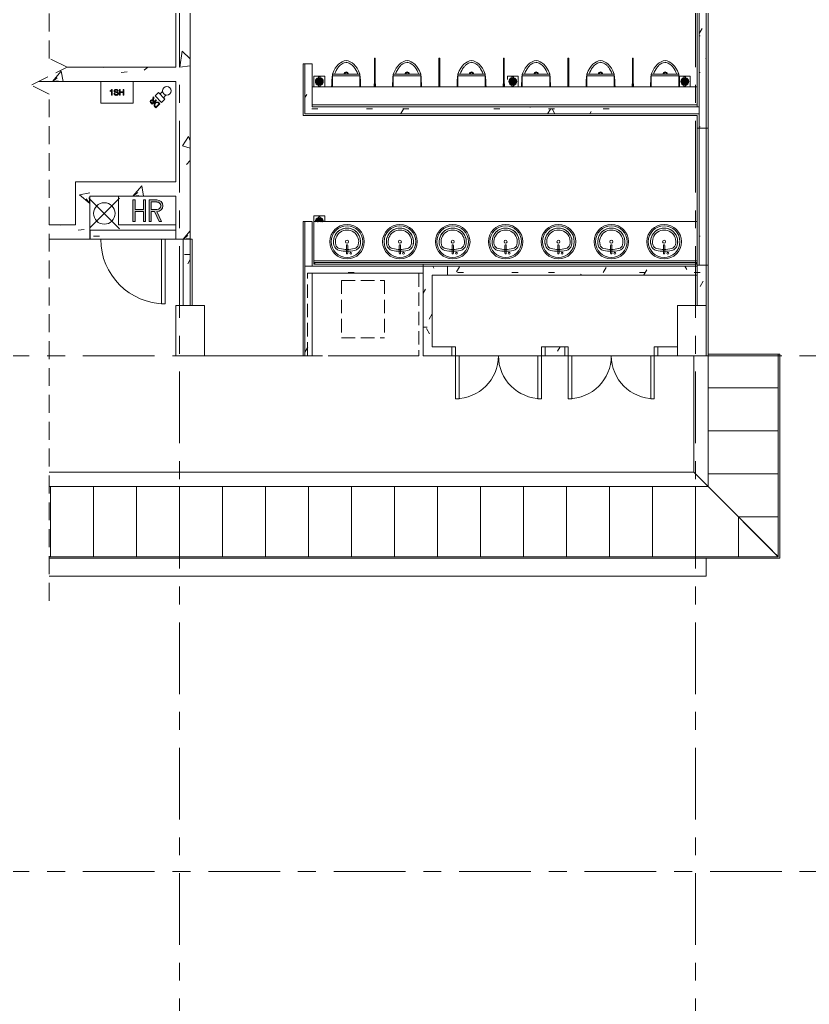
# Model space of a CAD drawing. Header units: millimetres. Extents: x -1834842 to 700335, y -490313101 to 518363.
# Drawn here: x -1243952 to -1232934, y 303318 to 317059 of the extents above; entities that cross this region are included whole.
import ezdxf

# ---------------------------------------------------------------- set-up
doc = ezdxf.new("R2010")
doc.units = ezdxf.units.MM
doc.header["$LTSCALE"] = 0.5
for name, pattern in [('IDA - Grid Line', [3500, 2000, -500, 500, -500]), ('IDA - Hidden 065', [537.5, 375, -162.5]), ('IDA - Hidden 2-1', [750, 500, -250])]:
    doc.linetypes.add(name, pattern=pattern)
doc.layers.get('0').update_dxf_attribs({"color": 8})
for name, color, linetype, lineweight in [('0-1', 8, 'Continuous', 5), ('A-_DETA----_ED-1', 7, 'Continuous', 9), ('A-_FURT----_E', 6, 'Continuous', 9), ('A-_WALL----_H-1', 7, 'Continuous', 9), ('A-_WALLPRTN_E', 8, 'Continuous', 9), ('S-_COLN----_E-2', 7, 'Continuous', 9)]:
    doc.layers.add(name, color=color, linetype=linetype, lineweight=lineweight)
doc.layers.add('0-LOWER ROOF', color=7, linetype='Continuous')
for name, color, linetype, lineweight, true_color in [('A-_DETA----_E-2', 6, 'IDA - Hidden 065', 9, 0xff00ff), ('A-_DETA----_ED-5', 6, 'IDA - Hidden 2-1', 9, 0xff00ff), ('A-_DOOR----_E', 6, 'Continuous', 9, 0xff00ff), ('A-_FLOR----_E', 6, 'Continuous', 9, 0xff00ff), ('A-_GENM----_M', 6, 'Continuous', 9, 0xff00ff), ('A-_HANR----_E3', 6, 'Continuous', 9, 0xff00ff), ('A-_ROOF----_E', 6, 'Continuous', 9, 0xff00ff), ('A-_ROOFPATT_H-1', 9, 'Continuous', 9, 0x808080), ('A-_WALL----_E', 6, 'Continuous', 9, 0xff00ff), ('A-_WALL----_E-1', 6, 'Continuous', 18, 0xff00ff), ('A-_WALL----_H-2', 9, 'Continuous', 9, 0x808080), ('A-_WALLPRTN_E-1', 6, 'Continuous', 18, 0xff00ff), ('A-_WIND----_E', 6, 'Continuous', 9, 0xff00ff), ('M-_SANIFIXR_E', 6, 'Continuous', 9, 0xff00ff), ('S-_ANOTGRID_E-1', 9, 'IDA - Grid Line', 9, 0x808080), ('S-_STRC----_E', 6, 'Continuous', 9, 0xff00ff)]:
    doc.layers.add(name, color=color, linetype=linetype, lineweight=lineweight, true_color=true_color)

# ---------------------------------------------------------------- blocks, each defined once
blk = doc.blocks.new('1599_DB_A_BLK3_1STGD_R21_rvt-2-BLK 2 LOWER ROOF PLAN')
at = {"layer": 'A-_DETA----_ED-1'}
h = blk.add_hatch(color=8, dxfattribs=at)
h.paths.add_polyline_path([(-168291, -35293), (-168234, -35237), (-168256, -35217), (-168276, -35212), (-168296, -35217), (-168311, -35232), (-168316, -35252), (-168311, -35272), (-168304, -35280)])
h.paths.add_polyline_path([(-168291, -35282), (-168304, -35268), (-168308, -35252), (-168304, -35236), (-168292, -35224), (-168275, -35220), (-168260, -35224), (-168246, -35237)])
h.paths.add_polyline_path([(-168341, -35243), (-168284, -35187), (-168292, -35179), (-168316, -35204), (-168326, -35194), (-168321, -35150), (-168331, -35140), (-168337, -35184), (-168347, -35180), (-168358, -35182), (-168367, -35188), (-168372, -35198), (-168371, -35209), (-168364, -35220)])
h.paths.add_polyline_path([(-168341, -35229), (-168361, -35209), (-168371, -35209), (-168362, -35206), (-168372, -35204), (-168362, -35203), (-168357, -35194), (-168348, -35191), (-168340, -35195), (-168323, -35211), (-168332, -35220)])
blk.add_hatch(color=8, dxfattribs=at).paths.add_polyline_path([(-168436, -36577), (-168466, -36577), (-168466, -36712), (-168581, -36712), (-168581, -36577), (-168611, -36577), (-168611, -36877), (-168581, -36877), (-168581, -36742), (-168466, -36742), (-168466, -36877), (-168436, -36877)])
h = blk.add_hatch(color=8, dxfattribs=at)
h.paths.add_polyline_path([(-168386, -36577), (-168386, -36877), (-168356, -36877), (-168356, -36742), (-168310, -36742), (-168245, -36877), (-168211, -36877), (-168276, -36742), (-168255, -36740), (-168235, -36731), (-168218, -36718), (-168205, -36701), (-168197, -36681), (-168194, -36660), (-168197, -36639), (-168205, -36619), (-168218, -36602), (-168235, -36588), (-168255, -36580), (-168276, -36577)])
h.paths.add_polyline_path([(-168276, -36607), (-168263, -36609), (-168250, -36614), (-168239, -36623), (-168231, -36634), (-168226, -36646), (-168224, -36660), (-168226, -36673), (-168231, -36686), (-168239, -36697), (-168250, -36705), (-168263, -36711), (-168276, -36712), (-168356, -36712), (-168356, -36607)])
at = {"color": 8}
for p, q in [((-165242, -35002), (-165242, -34602)), ((-165242, -34602), (-165230, -34602)), ((-165230, -34602), (-165230, -35002)), ((-164342, -35002), (-164342, -34602)), ((-164342, -34602), (-164330, -34602)), ((-164330, -34602), (-164330, -35002)), ((-163442, -35002), (-163442, -34602)), ((-163442, -34602), (-163430, -34602)), ((-163430, -34602), (-163430, -35002)), ((-162542, -35002), (-162542, -34602)), ((-162542, -34602), (-162530, -34602)), ((-162530, -34602), (-162530, -35002)), ((-161642, -35002), (-161642, -34602)), ((-161642, -34602), (-161630, -34602)), ((-161630, -34602), (-161630, -35002)), ((-165244, -35000), (-165287, -35000)), ((-165287, -35000), (-165287, -35002)), ((-165287, -35002), (-165242, -35002)), ((-165242, -34957), (-165244, -34957)), ((-165244, -34957), (-165244, -35000)), ((-165242, -35002), (-165242, -34957)), ((-165230, -35002), (-165242, -35002)), ((-165230, -35002), (-165230, -34957)), ((-165230, -34957), (-165228, -34957)), ((-165185, -35002), (-165230, -35002)), ((-165228, -34957), (-165228, -35000)), ((-165228, -35000), (-165185, -35000)), ((-165185, -35000), (-165185, -35002)), ((-164344, -35000), (-164387, -35000)), ((-164387, -35000), (-164387, -35002)), ((-164387, -35002), (-164342, -35002)), ((-164342, -34957), (-164344, -34957)), ((-164344, -34957), (-164344, -35000)), ((-164342, -35002), (-164342, -34957)), ((-164330, -35002), (-164342, -35002)), ((-164330, -35002), (-164330, -34957)), ((-164330, -34957), (-164328, -34957)), ((-164285, -35002), (-164330, -35002)), ((-164328, -34957), (-164328, -35000)), ((-164328, -35000), (-164285, -35000)), ((-164285, -35000), (-164285, -35002)), ((-163444, -35000), (-163487, -35000)), ((-163487, -35000), (-163487, -35002)), ((-163487, -35002), (-163442, -35002)), ((-163442, -34957), (-163444, -34957)), ((-163444, -34957), (-163444, -35000)), ((-163442, -35002), (-163442, -34957)), ((-163430, -35002), (-163442, -35002)), ((-163430, -35002), (-163430, -34957)), ((-163430, -34957), (-163428, -34957)), ((-163385, -35002), (-163430, -35002)), ((-163428, -34957), (-163428, -35000)), ((-163428, -35000), (-163385, -35000)), ((-163385, -35000), (-163385, -35002)), ((-162544, -35000), (-162587, -35000)), ((-162587, -35000), (-162587, -35002)), ((-162587, -35002), (-162542, -35002)), ((-162542, -34957), (-162544, -34957)), ((-162544, -34957), (-162544, -35000)), ((-162542, -35002), (-162542, -34957)), ((-162530, -35002), (-162542, -35002)), ((-162530, -35002), (-162530, -34957)), ((-162530, -34957), (-162528, -34957)), ((-162485, -35002), (-162530, -35002)), ((-162528, -34957), (-162528, -35000)), ((-162528, -35000), (-162485, -35000)), ((-162485, -35000), (-162485, -35002)), ((-161644, -35000), (-161687, -35000)), ((-161687, -35000), (-161687, -35002)), ((-161687, -35002), (-161642, -35002)), ((-161642, -34957), (-161644, -34957)), ((-161644, -34957), (-161644, -35000)), ((-161642, -35002), (-161642, -34957)), ((-161630, -35002), (-161642, -35002)), ((-161630, -35002), (-161630, -34957)), ((-161630, -34957), (-161628, -34957)), ((-161585, -35002), (-161630, -35002)), ((-161628, -34957), (-161628, -35000)), ((-161628, -35000), (-161585, -35000)), ((-161585, -35000), (-161585, -35002))]:
    blk.add_line(p, q, dxfattribs=at)
at = {"layer": 'A-_DETA----_E-2', "color": 8}
for p, q in [((-166174, -37602), (-164624, -37602)), ((-166174, -38752), (-166174, -37602)), ((-164624, -37602), (-164624, -38752)), ((-165699, -37702), (-165099, -37702)), ((-165699, -37702), (-165699, -38502)), ((-165099, -37702), (-165099, -38502)), ((-165699, -38502), (-165099, -38502)), ((-164624, -38752), (-166174, -38752))]:
    blk.add_line(p, q, dxfattribs=at)
at = {"layer": 'A-_DETA----_ED-1', "color": 8}
for p, q in [((-169059, -35227), (-169059, -34927)), ((-169059, -34927), (-168609, -34927)), ((-168907, -35036), (-168902, -35036)), ((-168902, -35036), (-168902, -35116)), ((-168799, -35116), (-168799, -35036)), ((-168799, -35036), (-168789, -35036)), ((-168789, -35036), (-168789, -35069)), ((-168747, -35069), (-168747, -35036)), ((-168747, -35036), (-168737, -35036)), ((-168737, -35036), (-168737, -35116)), ((-168609, -34927), (-168609, -35227)), ((-168930, -35057), (-168930, -35066)), ((-168911, -35116), (-168911, -35055)), ((-168902, -35116), (-168911, -35116)), ((-168877, -35091), (-168867, -35090)), ((-168826, -35061), (-168816, -35059)), ((-168789, -35116), (-168799, -35116)), ((-168789, -35069), (-168747, -35069)), ((-168789, -35078), (-168789, -35116)), ((-168747, -35078), (-168789, -35078)), ((-168747, -35116), (-168747, -35078)), ((-168737, -35116), (-168747, -35116)), ((-168331, -35140), (-168337, -35184)), ((-168331, -35140), (-168337, -35184)), ((-168321, -35150), (-168331, -35140)), ((-168321, -35150), (-168331, -35140)), ((-168326, -35194), (-168321, -35150)), ((-168321, -35150), (-168326, -35194)), ((-168303, -35127), (-168257, -35081)), ((-168211, -35219), (-168303, -35127)), ((-168257, -35081), (-168165, -35173)), ((-168199, -35067), (-168235, -35103)), ((-168211, -35219), (-168165, -35173)), ((-168151, -35115), (-168187, -35151)), ((-168609, -35227), (-169059, -35227)), ((-168365, -35219), (-168341, -35243)), ((-168341, -35243), (-168365, -35219)), ((-168341, -35229), (-168361, -35209)), ((-168341, -35229), (-168361, -35209)), ((-168341, -35243), (-168284, -35187)), ((-168284, -35187), (-168341, -35243)), ((-168323, -35211), (-168341, -35229)), ((-168341, -35229), (-168323, -35211)), ((-168340, -35195), (-168323, -35211)), ((-168323, -35211), (-168340, -35195)), ((-168316, -35204), (-168326, -35194)), ((-168316, -35204), (-168326, -35194)), ((-168292, -35179), (-168316, -35204)), ((-168316, -35204), (-168292, -35179)), ((-168304, -35280), (-168291, -35293)), ((-168291, -35293), (-168304, -35280)), ((-168291, -35282), (-168299, -35274)), ((-168291, -35282), (-168299, -35274)), ((-168284, -35187), (-168292, -35179)), ((-168292, -35179), (-168284, -35187)), ((-168246, -35237), (-168291, -35282)), ((-168291, -35293), (-168234, -35237)), ((-168291, -35282), (-168246, -35237)), ((-168291, -35293), (-168234, -35237)), ((-168253, -35229), (-168246, -35237)), ((-168246, -35237), (-168253, -35229)), ((-168234, -35237), (-168248, -35223)), ((-168234, -35237), (-168248, -35223)), ((-168811, -36927), (-168811, -36527)), ((-168811, -36527), (-168011, -36527)), ((-168011, -36527), (-168011, -36927)), ((-169211, -36567), (-169011, -36767)), ((-168799, -36555), (-169011, -36767)), ((-168581, -36577), (-168611, -36577)), ((-168611, -36577), (-168611, -36877)), ((-168581, -36577), (-168611, -36577)), ((-168611, -36577), (-168611, -36877)), ((-168581, -36577), (-168581, -36712)), ((-168581, -36712), (-168581, -36577)), ((-168436, -36577), (-168466, -36577)), ((-168466, -36712), (-168466, -36577)), ((-168436, -36577), (-168466, -36577)), ((-168466, -36577), (-168466, -36712)), ((-168436, -36577), (-168436, -36877)), ((-168436, -36877), (-168436, -36577)), ((-168386, -36877), (-168386, -36577)), ((-168276, -36577), (-168386, -36577)), ((-168276, -36577), (-168386, -36577)), ((-168386, -36577), (-168386, -36877)), ((-168356, -36712), (-168356, -36607)), ((-168276, -36607), (-168356, -36607)), ((-168356, -36712), (-168356, -36607)), ((-168356, -36607), (-168276, -36607)), ((-169211, -36967), (-169011, -36767)), ((-168799, -36980), (-169011, -36767)), ((-168581, -36712), (-168466, -36712)), ((-168466, -36712), (-168581, -36712)), ((-168581, -36742), (-168466, -36742)), ((-168581, -36742), (-168581, -36877)), ((-168581, -36877), (-168581, -36742)), ((-168581, -36742), (-168466, -36742)), ((-168466, -36877), (-168466, -36742)), ((-168466, -36742), (-168466, -36877)), ((-168276, -36712), (-168356, -36712)), ((-168276, -36712), (-168356, -36712)), ((-168356, -36877), (-168356, -36742)), ((-168356, -36742), (-168310, -36742)), ((-168356, -36877), (-168356, -36742)), ((-168356, -36742), (-168310, -36742)), ((-168245, -36877), (-168310, -36742)), ((-168310, -36742), (-168245, -36877)), ((-168211, -36877), (-168276, -36742)), ((-168211, -36877), (-168276, -36742)), ((-168011, -36927), (-168811, -36927)), ((-168611, -36877), (-168581, -36877)), ((-168611, -36877), (-168581, -36877)), ((-168466, -36877), (-168436, -36877)), ((-168466, -36877), (-168436, -36877)), ((-168386, -36877), (-168356, -36877)), ((-168386, -36877), (-168356, -36877)), ((-168245, -36877), (-168211, -36877)), ((-168245, -36877), (-168211, -36877))]:
    blk.add_line(p, q, dxfattribs=at)
for centre, radius in [((-168140, -35056), 60), ((-169011, -36767), 150)]:
    blk.add_circle(centre, radius, dxfattribs=at)
for centre, radius, start, end in [((-168948, -35012), 47.7, 291.9432, 330.2806), ((-168971, -34973), 102, 293.6395, 306.3605), ((-168349, -35203), 22.7, 56.6067, 225), ((-168349, -35203), 22.7, 56.6067, 225), ((-168349, -35204), 13, 45, 201.6586), ((-168349, -35204), 13, 45, 201.6586), ((-168276, -35252), 40, 45, 225), ((-168276, -35252), 40, 45, 225), ((-168276, -35252), 32, 45, 225), ((-168276, -35252), 32, 45, 225), ((-168276, -36660), 82.5, 270, 90), ((-168276, -36660), 82.5, 270, 90), ((-168276, -36660), 52.5, 270, 90), ((-168276, -36660), 52.5, 270, 90)]:
    blk.add_arc(centre, radius, start, end, dxfattribs=at)
for points, knots in [([(-168867, -35090), (-168864, -35108), (-168834, -35111), (-168823, -35100), (-168824, -35086), (-168841, -35081), (-168859, -35076), (-168869, -35071), (-168874, -35060), (-168872, -35049), (-168866, -35040), (-168852, -35035), (-168835, -35036), (-168825, -35042), (-168819, -35048), (-168817, -35054), (-168816, -35059)], [0, 0, 0, 0, 0.0704694, 0.1354965, 0.1868985, 0.2416058, 0.294004, 0.3404298, 0.3786303, 0.4163415, 0.4561877, 0.5028762, 0.5508129, 0.5917383, 0.6203888, 0.6421989, 0.6421989, 0.6421989, 0.6421989]), ([(-168877, -35091), (-168876, -35095), (-168875, -35100), (-168870, -35108), (-168864, -35113), (-168856, -35117), (-168847, -35119), (-168840, -35118), (-168835, -35118), (-168830, -35116), (-168826, -35115), (-168822, -35112), (-168819, -35109), (-168817, -35106), (-168815, -35102), (-168814, -35099), (-168814, -35095), (-168814, -35092), (-168815, -35087), (-168816, -35084), (-168818, -35082), (-168820, -35080), (-168823, -35077), (-168828, -35075), (-168833, -35073), (-168840, -35071), (-168847, -35069), (-168853, -35068), (-168857, -35066), (-168859, -35065), (-168860, -35065), (-168860, -35064), (-168861, -35064), (-168861, -35063), (-168862, -35062), (-168862, -35061), (-168863, -35060), (-168863, -35059), (-168863, -35058), (-168863, -35058), (-168863, -35057), (-168863, -35056), (-168863, -35055), (-168862, -35054), (-168862, -35052), (-168861, -35051), (-168860, -35050), (-168859, -35049), (-168858, -35049), (-168857, -35048), (-168855, -35047), (-168852, -35046), (-168849, -35046), (-168843, -35046), (-168838, -35046), (-168835, -35048), (-168833, -35049), (-168831, -35050), (-168830, -35051), (-168829, -35052), (-168829, -35052), (-168828, -35053), (-168828, -35053), (-168828, -35054), (-168828, -35054), (-168827, -35056), (-168827, -35059), (-168826, -35061)], [0, 0, 0, 0, 0.0094441, 0.0188882, 0.0283323, 0.0377764, 0.0566646, 0.0661087, 0.0755528, 0.0849969, 0.094441, 0.1038851, 0.1133292, 0.1227733, 0.1322174, 0.1416615, 0.1511056, 0.1605497, 0.1699938, 0.1794379, 0.18416, 0.188882, 0.1983261, 0.2077702, 0.2266584, 0.2455466, 0.2644348, 0.283323, 0.3022112, 0.3116553, 0.3210994, 0.3305435, 0.3352656, 0.3399876, 0.3494317, 0.3588758, 0.3683199, 0.3777641, 0.3824861, 0.3872082, 0.3919302, 0.3966523, 0.4060964, 0.4155405, 0.4249846, 0.4344287, 0.4438728, 0.4533169, 0.462761, 0.4722051, 0.4816492, 0.4910933, 0.5099815, 0.5288697, 0.5477579, 0.5666461, 0.5760902, 0.5855343, 0.5949784, 0.6044225, 0.6091445, 0.6138666, 0.6185886, 0.6233107, 0.6280327, 0.6327548, 0.6421989, 0.6421989, 0.6421989, 0.6421989])]:
    blk.add_open_spline(points, degree=3, knots=knots, dxfattribs=at)
at = {"layer": 'A-_DOOR----_E', "color": 8}
for p, q in [((-169111, -37002), (-168111, -37002)), ((-168111, -37127), (-169111, -37127)), ((-168211, -37127), (-168161, -37127)), ((-168211, -38027), (-168211, -37127)), ((-168161, -37127), (-168161, -38027)), ((-168161, -38027), (-168211, -38027)), ((-164111, -38627), (-164161, -38627)), ((-164161, -38627), (-164161, -38752)), ((-164111, -38752), (-164111, -38627)), ((-162861, -38627), (-162911, -38627)), ((-162911, -38627), (-162911, -38752)), ((-162861, -38752), (-162861, -38627)), ((-162536, -38627), (-162586, -38627)), ((-162586, -38627), (-162586, -38752)), ((-162536, -38752), (-162536, -38627)), ((-161286, -38627), (-161336, -38627)), ((-161336, -38627), (-161336, -38752)), ((-161286, -38752), (-161286, -38627)), ((-164161, -38752), (-164111, -38752)), ((-164111, -38752), (-164111, -39352)), ((-164061, -38752), (-164111, -38752)), ((-164061, -39352), (-164061, -38752)), ((-162961, -38752), (-162911, -38752)), ((-162961, -39352), (-162961, -38752)), ((-162911, -38752), (-162911, -39352)), ((-162911, -38752), (-162861, -38752)), ((-162586, -38752), (-162536, -38752)), ((-162536, -38752), (-162536, -39352)), ((-162486, -38752), (-162536, -38752)), ((-162486, -39352), (-162486, -38752)), ((-161386, -38752), (-161336, -38752)), ((-161386, -39352), (-161386, -38752)), ((-161336, -38752), (-161336, -39352)), ((-161336, -38752), (-161286, -38752)), ((-164111, -39352), (-164061, -39352)), ((-162911, -39352), (-162961, -39352)), ((-162536, -39352), (-162486, -39352)), ((-161336, -39352), (-161386, -39352))]:
    blk.add_line(p, q, dxfattribs=at)
for centre, radius, start, end in [((-168161, -37127), 900, 180, 270), ((-164111, -38752), 600, 270, 0), ((-162911, -38752), 600, 180, 270), ((-162536, -38752), 600, 270, 0), ((-161336, -38752), 600, 180, 270)]:
    blk.add_arc(centre, radius, start, end, dxfattribs=at)
at = {"layer": 'A-_FLOR----_E', "color": 8}
for p, q in [((-167811, -33102), (-167811, -38052)), ((-160711, -37490), (-160711, -33377)), ((-168011, -34727), (-169531, -34727)), ((-168011, -34727), (-169531, -34727)), ((-167811, -38052), (-167811, -34727)), ((-167811, -38052), (-167811, -34727)), ((-164561, -37502), (-166211, -37502)), ((-166211, -37502), (-166211, -38752)), ((-166211, -38752), (-166211, -37502)), ((-166211, -37502), (-160736, -37502)), ((-164561, -37502), (-166211, -37502)), ((-166211, -37502), (-166211, -38752)), ((-164561, -38752), (-164561, -37502)), ((-164561, -38752), (-164561, -37502)), ((-160736, -37502), (-164561, -37502)), ((-164561, -37502), (-164561, -38752)), ((-160611, -38752), (-160611, -37502)), ((-167811, -38052), (-167611, -38052)), ((-167611, -38052), (-167611, -38752)), ((-166211, -38752), (-167811, -38752)), ((-166211, -38752), (-167811, -38752)), ((-167611, -38752), (-166211, -38752)), ((-160611, -38752), (-164561, -38752)), ((-160611, -38752), (-164561, -38752)), ((-164561, -38752), (-160611, -38752)), ((-169781, -40577), (-160611, -40577)), ((-160611, -41827), (-160611, -41577)), ((-169781, -41827), (-160611, -41827))]:
    blk.add_line(p, q, dxfattribs=at)
at = {"layer": 'A-_FURT----_E', "color": 8}
for p, q in [((-166086, -37427), (-160736, -37427)), ((-166086, -37452), (-166086, -37427)), ((-160736, -37452), (-166086, -37452)), ((-160749, -37452), (-166074, -37452)), ((-166074, -37465), (-166074, -37452)), ((-166074, -37459), (-166074, -37465)), ((-166074, -37465), (-166074, -37459)), ((-166074, -37459), (-166074, -37465)), ((-166074, -37465), (-166074, -37471)), ((-166074, -37477), (-166074, -37465)), ((-166074, -37465), (-166074, -37471)), ((-166074, -37471), (-166074, -37465)), ((-166074, -37477), (-160749, -37477)), ((-160749, -37452), (-160749, -37465)), ((-160749, -37465), (-160749, -37459)), ((-160749, -37465), (-160749, -37459)), ((-160749, -37459), (-160749, -37465)), ((-160749, -37465), (-160749, -37477)), ((-160749, -37471), (-160749, -37465)), ((-160749, -37465), (-160749, -37471)), ((-160749, -37471), (-160749, -37465)), ((-160736, -37427), (-160736, -37452))]:
    blk.add_line(p, q, dxfattribs=at)
at = {"layer": 'A-_GENM----_M', "color": 8}
for p, q in [((-160736, -35002), (-166111, -35002)), ((-166111, -35002), (-166111, -35252)), ((-160736, -35252), (-160736, -35002)), ((-166111, -35252), (-160736, -35252))]:
    blk.add_line(p, q, dxfattribs=at)
at = {"layer": 'A-_HANR----_E3', "color": 8}
for p, q in [((-160786, -38752), (-160586, -38752)), ((-160786, -40377), (-160786, -38752)), ((-160586, -38752), (-160586, -40577)), ((-160786, -40377), (-169781, -40377)), ((-160786, -40377), (-160586, -40577)), ((-160586, -40577), (-160786, -40377)), ((-169781, -40577), (-160586, -40577))]:
    blk.add_line(p, q, dxfattribs=at)
at = {"layer": 'A-_ROOF----_E', "color": 8}
for p, q in [((-160586, -38752), (-160586, -38732)), ((-159606, -38732), (-160586, -38732)), ((-159586, -38732), (-159606, -38732)), ((-159606, -38732), (-159606, -38752)), ((-159586, -41577), (-159586, -38732)), ((-159606, -38752), (-160586, -38752)), ((-160586, -38752), (-160586, -40577)), ((-160586, -38752), (-159606, -38752)), ((-159615, -38752), (-159606, -38752)), ((-159606, -41557), (-159606, -38752)), ((-159606, -38752), (-159606, -41557)), ((-160586, -40577), (-169781, -40577)), ((-160586, -40577), (-159686, -41477)), ((-159606, -41557), (-160586, -40577)), ((-169781, -41557), (-159606, -41557)), ((-159606, -41557), (-169781, -41557)), ((-169781, -41577), (-159586, -41577)), ((-159636, -41527), (-159606, -41557))]:
    blk.add_line(p, q, dxfattribs=at)
at = {"layer": 'A-_ROOFPATT_H-1', "color": 8}
for p, q in [((-159606, -39202), (-160586, -39202)), ((-159606, -39802), (-160586, -39802)), ((-159606, -40402), (-160586, -40402)), ((-169761, -41557), (-169761, -40577)), ((-169161, -41557), (-169161, -40577)), ((-168561, -41557), (-168561, -40577)), ((-167961, -41557), (-167961, -40577)), ((-167361, -41557), (-167361, -40577)), ((-166761, -41557), (-166761, -40577)), ((-166161, -41557), (-166161, -40577)), ((-165561, -41557), (-165561, -40577)), ((-164961, -41557), (-164961, -40577)), ((-164361, -41557), (-164361, -40577)), ((-163761, -41557), (-163761, -40577)), ((-163161, -41557), (-163161, -40577)), ((-162561, -41557), (-162561, -40577)), ((-161961, -41557), (-161961, -40577)), ((-161361, -41557), (-161361, -40577)), ((-160761, -41557), (-160761, -40577)), ((-159606, -41002), (-160161, -41002)), ((-160161, -41557), (-160161, -41002))]:
    blk.add_line(p, q, dxfattribs=at)
at = {"layer": 'A-_WALL----_E', "color": 8}
for p, q in [((-160611, -35577), (-160611, -28552)), ((-160711, -35277), (-160711, -33502)), ((-166211, -34677), (-166211, -35277)), ((-166211, -35377), (-166211, -35277)), ((-160711, -35277), (-160736, -35277)), ((-160711, -35377), (-160711, -35277)), ((-160711, -35277), (-160711, -35377)), ((-160736, -35377), (-166211, -35377)), ((-160711, -35377), (-160736, -35377)), ((-160711, -35577), (-160711, -35377)), ((-160711, -35577), (-160711, -37490)), ((-160611, -35577), (-160611, -37490)), ((-166211, -36877), (-166211, -37477)), ((-167811, -37127), (-167911, -37127)), ((-167811, -38052), (-167811, -37127)), ((-166211, -37477), (-166211, -37502)), ((-166211, -37502), (-166211, -37602)), ((-166211, -37602), (-166211, -37502)), ((-166111, -37502), (-166111, -37477)), ((-166111, -37502), (-166086, -37502)), ((-166086, -37502), (-164561, -37502)), ((-164436, -37502), (-164561, -37502)), ((-164436, -37502), (-164221, -37502)), ((-164221, -37502), (-164436, -37502)), ((-160736, -37502), (-160736, -37490)), ((-160611, -38752), (-160611, -37490)), ((-166211, -37602), (-166211, -38752))]:
    blk.add_line(p, q, dxfattribs=at)
at = {"layer": 'A-_WALL----_E-1', "color": 8}
for p, q in [((-160586, -35577), (-160586, -28552)), ((-160736, -33502), (-160736, -35277)), ((-160736, -35402), (-160736, -35577)), ((-160736, -35577), (-160586, -35577)), ((-160586, -35577), (-160736, -35577)), ((-160736, -35577), (-160736, -37490)), ((-160586, -37490), (-160586, -35577)), ((-160586, -37490), (-160736, -37490)), ((-160736, -37490), (-160586, -37490)), ((-160736, -37502), (-160736, -38052)), ((-160586, -38752), (-160586, -37490)), ((-160736, -38752), (-160586, -38752))]:
    blk.add_line(p, q, dxfattribs=at)
at = {"layer": 'A-_WALL----_H-1', "color": 8}
for p, q in [((-160670, -34185), (-160711, -34257)), ((-160711, -34290), (-160698, -34290)), ((-160611, -34592), (-160619, -34605)), ((-160711, -34798), (-160698, -34798)), ((-166187, -35106), (-166211, -35147)), ((-166116, -35306), (-166032, -35306)), ((-165354, -35306), (-165270, -35306)), ((-164833, -35301), (-164875, -35373)), ((-164846, -35306), (-164762, -35306)), ((-164527, -35277), (-164528, -35280)), ((-163576, -35306), (-163492, -35306)), ((-163067, -35288), (-163074, -35277)), ((-162786, -35310), (-162825, -35377)), ((-162814, -35306), (-162730, -35306)), ((-162723, -35377), (-162762, -35308)), ((-162052, -35306), (-161968, -35306)), ((-162219, -35344), (-162238, -35377)), ((-160711, -35560), (-160698, -35560)), ((-160711, -37084), (-160698, -37084)), ((-160611, -37002), (-160613, -37000)), ((-167894, -37338), (-167811, -37338)), ((-166116, -37338), (-166111, -37338)), ((-167811, -37411), (-167846, -37471)), ((-165608, -37592), (-165524, -37592)), ((-160736, -37592), (-160698, -37592)), ((-160654, -37714), (-160696, -37786)), ((-166116, -38100), (-166111, -38100)), ((-166171, -38634), (-166211, -38703))]:
    blk.add_line(p, q, dxfattribs=at)
at = {"layer": 'A-_WALL----_H-2', "color": 8}
for p, q in [((-167924, -34501), (-167959, -34727)), ((-167924, -34501), (-167811, -34609)), ((-169016, -34727), (-169014, -34730)), ((-168453, -34765), (-168405, -34727)), ((-167959, -34727), (-167811, -34709)), ((-169736, -34927), (-169614, -34781)), ((-169736, -34927), (-169670, -34876)), ((-169587, -34927), (-169614, -34781)), ((-168774, -34801), (-168691, -34790)), ((-169736, -34927), (-169653, -34916)), ((-169736, -34927), (-169736, -34927)), ((-167834, -35694), (-167919, -35821)), ((-167834, -35694), (-167811, -35753)), ((-167919, -35821), (-167811, -35857)), ((-167811, -36028), (-167863, -36084)), ((-168611, -36527), (-168489, -36381)), ((-168462, -36527), (-168489, -36381)), ((-169211, -36478), (-169357, -36505)), ((-169211, -36627), (-169357, -36505)), ((-169211, -36627), (-169222, -36544)), ((-168611, -36527), (-168545, -36476)), ((-168611, -36527), (-168528, -36516)), ((-169211, -36627), (-169262, -36561)), ((-169616, -36927), (-169614, -36930)), ((-169374, -37001), (-169291, -36990)), ((-169164, -37084), (-169080, -37084)), ((-167911, -37127), (-167811, -37008)), ((-167911, -37127), (-167845, -37076)), ((-167911, -37127), (-167828, -37116)), ((-164412, -37531), (-164429, -37502)), ((-164056, -37510), (-164098, -37582)), ((-160884, -37547), (-160909, -37502)), ((-164084, -37592), (-164000, -37592)), ((-163322, -37592), (-163238, -37592)), ((-162814, -37592), (-162730, -37592)), ((-162355, -37612), (-162364, -37627)), ((-162008, -37519), (-162050, -37591)), ((-161544, -37592), (-161460, -37592)), ((-161441, -37553), (-161483, -37625)), ((-160782, -37592), (-160736, -37592)), ((-164530, -37823), (-164561, -37878)), ((-164437, -38169), (-164479, -38242)), ((-164561, -38354), (-164508, -38354)), ((-164471, -38445), (-164513, -38372)), ((-162648, -38627), (-162685, -38691))]:
    blk.add_line(p, q, dxfattribs=at)
at = {"layer": 'A-_WALLPRTN_E', "color": 8}
for p, q in [((-169111, -37002), (-168111, -37002)), ((-168111, -37127), (-169111, -37127))]:
    blk.add_line(p, q, dxfattribs=at)
at = {"layer": 'A-_WALLPRTN_E-1', "color": 8}
for p, q in [((-168011, -34727), (-168011, -27322)), ((-167811, -33162), (-167811, -36927)), ((-168011, -34727), (-169531, -34727)), ((-166111, -34677), (-166236, -34677)), ((-166236, -34677), (-166236, -35277)), ((-166111, -35277), (-166111, -34677)), ((-169931, -34927), (-168011, -34927)), ((-168011, -36327), (-168011, -34927)), ((-166236, -35277), (-166236, -35377)), ((-160736, -35277), (-166111, -35277)), ((-166236, -35377), (-166236, -35402)), ((-166236, -35402), (-160736, -35402)), ((-169411, -36927), (-169411, -36327)), ((-169411, -36327), (-169211, -36327)), ((-169211, -36327), (-168011, -36327)), ((-169211, -36527), (-169211, -36927)), ((-168011, -36527), (-169211, -36527)), ((-168011, -36927), (-168011, -36527)), ((-169411, -36927), (-169781, -36927)), ((-169211, -36927), (-169211, -37127)), ((-168011, -36927), (-168011, -37127)), ((-167811, -36927), (-167811, -37127)), ((-166111, -36877), (-166236, -36877)), ((-166236, -36877), (-166236, -38752)), ((-166111, -37477), (-166111, -36877)), ((-169209, -37002), (-168011, -37002)), ((-169209, -37127), (-169209, -37002)), ((-168011, -37127), (-168011, -37002)), ((-169211, -37127), (-169781, -37127)), ((-168011, -37127), (-169209, -37127)), ((-167911, -37127), (-168011, -37127)), ((-167911, -37127), (-167911, -38052)), ((-167786, -37127), (-167811, -37127)), ((-167786, -38052), (-167786, -37127)), ((-166074, -37477), (-166086, -37477)), ((-164561, -37602), (-164561, -37477)), ((-164561, -37477), (-164561, -37502)), ((-164561, -37502), (-164561, -38627)), ((-164221, -37502), (-160736, -37502)), ((-160736, -37502), (-164221, -37502)), ((-164221, -37502), (-164221, -37627)), ((-164221, -37627), (-164221, -37502)), ((-160736, -37477), (-160749, -37477)), ((-160736, -37490), (-160736, -37477)), ((-160736, -37627), (-160736, -37502)), ((-166111, -37602), (-164561, -37602)), ((-166111, -38752), (-166111, -37602)), ((-164436, -38627), (-164436, -37627)), ((-164436, -37627), (-164221, -37627)), ((-164221, -37627), (-160736, -37627)), ((-167911, -38052), (-167786, -38052)), ((-164561, -38627), (-164561, -38752)), ((-164336, -38627), (-164436, -38627)), ((-164161, -38627), (-164336, -38627)), ((-164161, -38752), (-164161, -38627)), ((-162586, -38627), (-162861, -38627)), ((-162861, -38627), (-162861, -38752)), ((-162586, -38752), (-162586, -38627)), ((-161011, -38627), (-161286, -38627)), ((-161286, -38627), (-161286, -38752)), ((-166236, -38752), (-166111, -38752)), ((-164561, -38752), (-164336, -38752)), ((-164336, -38752), (-164161, -38752)), ((-162861, -38752), (-162586, -38752)), ((-161286, -38752), (-160736, -38752))]:
    blk.add_line(p, q, dxfattribs=at)
at = {"layer": 'A-_WIND----_E', "color": 8}
blk.add_line((-159686, -38752), (-159636, -38752), dxfattribs=at)
at = {"layer": 'M-_SANIFIXR_E', "color": 8}
for p, q in [((-166086, -35002), (-166086, -34852)), ((-166086, -34852), (-165936, -34852)), ((-165936, -34852), (-165936, -35002)), ((-165828, -34822), (-165828, -35002)), ((-165445, -34822), (-165828, -34822)), ((-165445, -34847), (-165828, -34847)), ((-165445, -34822), (-165445, -35002)), ((-164978, -34822), (-164978, -35002)), ((-164595, -34822), (-164978, -34822)), ((-164595, -34847), (-164978, -34847)), ((-164595, -34822), (-164595, -35002)), ((-164078, -34822), (-164078, -35002)), ((-163695, -34822), (-164078, -34822)), ((-163695, -34847), (-164078, -34847)), ((-163695, -34822), (-163695, -35002)), ((-163386, -34899), (-163386, -34852)), ((-163386, -34852), (-163236, -34852)), ((-163236, -34852), (-163236, -35002)), ((-163178, -34822), (-163178, -35002)), ((-162795, -34822), (-163178, -34822)), ((-162795, -34847), (-163178, -34847)), ((-162795, -34822), (-162795, -35002)), ((-162278, -34822), (-162278, -35002)), ((-161895, -34822), (-162278, -34822)), ((-161895, -34847), (-162278, -34847)), ((-161895, -34822), (-161895, -35002)), ((-161378, -34822), (-161378, -35002)), ((-160995, -34822), (-161378, -34822)), ((-160995, -34847), (-161378, -34847)), ((-160995, -34822), (-160995, -35002)), ((-160986, -35002), (-160986, -34852)), ((-160986, -34852), (-160836, -34852)), ((-160836, -34852), (-160836, -35002)), ((-165936, -35002), (-166086, -35002)), ((-166024, -34995), (-166024, -34981)), ((-165999, -34995), (-166024, -34995)), ((-165999, -34981), (-165999, -34995)), ((-163236, -35002), (-163377, -35002)), ((-163324, -34995), (-163324, -34981)), ((-163299, -34995), (-163324, -34995)), ((-163299, -34981), (-163299, -34995)), ((-160836, -35002), (-160986, -35002)), ((-160924, -34995), (-160924, -34981)), ((-160899, -34995), (-160924, -34995)), ((-160899, -34981), (-160899, -34995)), ((-166086, -36952), (-166086, -36802)), ((-166086, -36802), (-165936, -36802)), ((-165936, -36802), (-165936, -36877)), ((-166086, -37477), (-166086, -36877)), ((-166086, -36877), (-160736, -36877)), ((-166086, -36877), (-166086, -37458)), ((-160736, -36877), (-166086, -36877)), ((-160736, -36877), (-160736, -37477)), ((-160736, -37458), (-160736, -36877)), ((-165633, -37323), (-165633, -37213)), ((-165614, -37323), (-165614, -37213)), ((-164896, -37323), (-164896, -37213)), ((-164877, -37323), (-164877, -37213)), ((-164158, -37323), (-164158, -37213)), ((-164139, -37323), (-164139, -37213)), ((-163421, -37323), (-163421, -37213)), ((-163402, -37323), (-163402, -37213)), ((-162683, -37323), (-162683, -37213)), ((-162664, -37323), (-162664, -37213)), ((-161946, -37323), (-161946, -37213)), ((-161927, -37323), (-161927, -37213)), ((-161208, -37323), (-161208, -37213)), ((-161189, -37323), (-161189, -37213)), ((-166086, -37458), (-166074, -37458)), ((-166086, -37458), (-166074, -37458)), ((-166074, -37458), (-166086, -37458)), ((-166086, -37477), (-166086, -37458)), ((-166074, -37477), (-166086, -37477)), ((-166074, -37477), (-166086, -37477)), ((-160749, -37458), (-160736, -37458)), ((-160749, -37458), (-160736, -37458)), ((-160736, -37458), (-160749, -37458)), ((-160736, -37477), (-160749, -37477)), ((-160736, -37477), (-160749, -37477)), ((-160736, -37458), (-160736, -37477))]:
    blk.add_line(p, q, dxfattribs=at)
for centre in [(-166050, -34905), (-166043, -34896), (-166034, -34889), (-166034, -34904), (-166024, -34897), (-166023, -34884), (-166011, -34882), (-166011, -34895), (-166011, -34907), (-166000, -34884), (-165999, -34897), (-165989, -34889), (-165988, -34904), (-165980, -34896), (-165973, -34905), (-163350, -34905), (-163343, -34896), (-163334, -34889), (-163334, -34904), (-163324, -34897), (-163323, -34884), (-163311, -34882), (-163311, -34895), (-163311, -34907), (-163300, -34884), (-163299, -34897), (-163289, -34889), (-163288, -34904), (-163280, -34896), (-163273, -34905), (-160950, -34905), (-160943, -34896), (-160934, -34889), (-160934, -34904), (-160924, -34897), (-160923, -34884), (-160911, -34882), (-160911, -34895), (-160911, -34907), (-160900, -34884), (-160899, -34897), (-160889, -34889), (-160888, -34904), (-160880, -34896), (-160873, -34905), (-166056, -34927), (-166055, -34916), (-166055, -34939), (-166050, -34950), (-166044, -34927), (-166043, -34959), (-166041, -34915), (-166041, -34940), (-166034, -34950), (-166034, -34966), (-166031, -34927), (-166026, -34913), (-166026, -34942), (-166024, -34957), (-166023, -34971), (-166017, -34922), (-166017, -34933), (-166011, -34947), (-166011, -34960), (-166011, -34972), (-166006, -34922), (-166006, -34933), (-166000, -34971), (-165999, -34957), (-165997, -34913), (-165997, -34942), (-165991, -34927), (-165989, -34966), (-165988, -34950), (-165981, -34915), (-165981, -34940), (-165980, -34959), (-165979, -34927), (-165973, -34950), (-165968, -34916), (-165968, -34939), (-165966, -34927), (-163356, -34927), (-163355, -34916), (-163355, -34939), (-163350, -34950), (-163344, -34927), (-163343, -34959), (-163341, -34915), (-163341, -34940), (-163334, -34950), (-163334, -34966), (-163331, -34927), (-163326, -34913), (-163326, -34942), (-163324, -34957), (-163323, -34971), (-163317, -34922), (-163317, -34933), (-163311, -34947), (-163311, -34960), (-163311, -34972), (-163306, -34922), (-163306, -34933), (-163300, -34971), (-163299, -34957), (-163297, -34913), (-163297, -34942), (-163291, -34927), (-163289, -34966), (-163288, -34950), (-163281, -34915), (-163281, -34940), (-163280, -34959), (-163279, -34927), (-163273, -34950), (-163268, -34916), (-163268, -34939), (-163266, -34927), (-160956, -34927), (-160955, -34916), (-160955, -34939), (-160950, -34950), (-160944, -34927), (-160943, -34959), (-160941, -34915), (-160941, -34940), (-160934, -34950), (-160934, -34966), (-160931, -34927), (-160926, -34913), (-160926, -34942), (-160924, -34957), (-160923, -34971), (-160917, -34922), (-160917, -34933), (-160911, -34947), (-160911, -34960), (-160911, -34972), (-160906, -34922), (-160906, -34933), (-160900, -34971), (-160899, -34957), (-160897, -34913), (-160897, -34942), (-160891, -34927), (-160889, -34966), (-160888, -34950), (-160881, -34915), (-160881, -34940), (-160880, -34959), (-160879, -34927), (-160873, -34950), (-160868, -34916), (-160868, -34939), (-160866, -34927), (-166011, -36832), (-166056, -36877), (-166055, -36866), (-166050, -36855), (-166044, -36877), (-166043, -36846), (-166041, -36865), (-166034, -36839), (-166034, -36854), (-166031, -36877), (-166026, -36863), (-166024, -36847), (-166023, -36834), (-166017, -36872), (-166011, -36845), (-166011, -36857), (-166006, -36872), (-166000, -36834), (-165999, -36847), (-165997, -36863), (-165991, -36877), (-165989, -36839), (-165988, -36854), (-165981, -36865), (-165980, -36846), (-165979, -36877), (-165973, -36855), (-165968, -36866), (-165966, -36877)]:
    blk.add_circle(centre, 5, dxfattribs=at)
for centre, radius, start, end in [((-166011, -34927), 55, 103.05, 256.8634), ((-166011, -34872), 12.5, 353.475, 186.525), ((-166011, -34927), 55, 283.1366, 76.95), ((-163961, -35023), 1878, 173.8664, 179.3704), ((-165636, -34822), 30, 0, 180), ((-165636, -34822), 20, 0, 180), ((-167312, -35023), 1878, 0.6296, 6.1336), ((-163111, -35023), 1878, 173.8664, 179.3704), ((-164786, -34822), 30, 0, 180), ((-164786, -34822), 20, 0, 180), ((-166462, -35023), 1878, 0.6296, 6.1336), ((-162211, -35023), 1878, 173.8664, 179.3704), ((-163886, -34822), 30, 0, 180), ((-163886, -34822), 20, 0, 180), ((-165562, -35023), 1878, 0.6296, 6.1336), ((-163311, -34927), 55, 103.05, 256.8634), ((-163311, -34872), 12.5, 353.475, 186.525), ((-163311, -34927), 55, 283.1366, 76.95), ((-161311, -35023), 1878, 173.8664, 179.3704), ((-162986, -34822), 30, 0, 180), ((-162986, -34822), 20, 0, 180), ((-164662, -35023), 1878, 0.6296, 6.1336), ((-160411, -35023), 1878, 173.8664, 179.3704), ((-162086, -34822), 30, 0, 180), ((-162086, -34822), 20, 0, 180), ((-163762, -35023), 1878, 0.6296, 6.1336), ((-159511, -35023), 1878, 173.8664, 179.3704), ((-161186, -34822), 30, 0, 180), ((-161186, -34822), 20, 0, 180), ((-162862, -35023), 1878, 0.6296, 6.1336), ((-160911, -34927), 55, 103.05, 256.8634), ((-160911, -34872), 12.5, 353.475, 186.525), ((-160911, -34927), 55, 283.1366, 76.95), ((-166011, -36877), 55, 103.05, 179.9971), ((-166011, -36822), 12.5, 353.475, 186.525), ((-166011, -36877), 55, 0.0029, 76.95), ((-165624, -37161), 241, 0, 180), ((-165624, -37161), 241, 90, 270), ((-165624, -37161), 221, 90, 270), ((-165624, -37161), 241, 270, 90), ((-165624, -37161), 221, 270, 90), ((-164886, -37161), 241, 0, 180), ((-164886, -37161), 241, 90, 270), ((-164886, -37161), 221, 90, 270), ((-164886, -37161), 241, 270, 90), ((-164886, -37161), 221, 270, 90), ((-164149, -37161), 241, 0, 180), ((-164149, -37161), 241, 90, 270), ((-164149, -37161), 221, 90, 270), ((-164149, -37161), 241, 270, 90), ((-164149, -37161), 221, 270, 90), ((-163411, -37161), 241, 0, 180), ((-163411, -37161), 241, 90, 270), ((-163411, -37161), 221, 90, 270), ((-163411, -37161), 241, 270, 90), ((-163411, -37161), 221, 270, 90), ((-162674, -37161), 241, 0, 180), ((-162674, -37161), 241, 90, 270), ((-162674, -37161), 221, 90, 270), ((-162674, -37161), 241, 270, 90), ((-162674, -37161), 221, 270, 90), ((-161936, -37161), 241, 0, 180), ((-161936, -37161), 241, 90, 270), ((-161936, -37161), 221, 90, 270), ((-161936, -37161), 241, 270, 90), ((-161936, -37161), 221, 270, 90), ((-161199, -37161), 241, 0, 180), ((-161199, -37161), 241, 90, 270), ((-161199, -37161), 221, 90, 270), ((-161199, -37161), 241, 270, 90), ((-161199, -37161), 221, 270, 90), ((-165624, -37161), 189, 345.2115, 194.7885), ((-165624, -37161), 189, 90, 194.7885), ((-165624, -37161), 163, 345.2115, 194.7885), ((-165624, -37161), 189, 345.2115, 90), ((-164886, -37161), 189, 345.2115, 194.7885), ((-164886, -37161), 189, 90, 194.7885), ((-164886, -37161), 163, 345.2115, 194.7885), ((-164886, -37161), 189, 345.2115, 90), ((-164149, -37161), 189, 345.2115, 194.7885), ((-164149, -37161), 189, 90, 194.7885), ((-164149, -37161), 163, 345.2115, 194.7885), ((-164149, -37161), 189, 345.2115, 90), ((-163411, -37161), 189, 345.2115, 194.7885), ((-163411, -37161), 189, 90, 194.7885), ((-163411, -37161), 163, 345.2115, 194.7885), ((-163411, -37161), 189, 345.2115, 90), ((-162674, -37161), 189, 345.2115, 194.7885), ((-162674, -37161), 189, 90, 194.7885), ((-162674, -37161), 163, 345.2115, 194.7885), ((-162674, -37161), 189, 345.2115, 90), ((-161936, -37161), 189, 345.2115, 194.7885), ((-161936, -37161), 189, 90, 194.7885), ((-161936, -37161), 163, 345.2115, 194.7885), ((-161936, -37161), 189, 345.2115, 90), ((-161199, -37161), 189, 345.2115, 194.7885), ((-161199, -37161), 189, 90, 194.7885), ((-161199, -37161), 163, 345.2115, 194.7885), ((-161199, -37161), 189, 345.2115, 90), ((-165624, -37161), 241, 180, 0), ((-165708, -37184), 102, 194.7885, 256.1035), ((-165708, -37184), 102, 194.7885, 256.1035), ((-165708, -37184), 76.2, 194.7885, 256.1035), ((-165624, -37161), 20.6, 0, 180), ((-165624, -37161), 20.6, 180, 0), ((-165624, -37213), 9.52, 0, 180), ((-165540, -37184), 76.2, 283.8965, 345.2115), ((-165540, -37184), 102, 283.8965, 345.2115), ((-165540, -37184), 102, 283.8965, 345.2115), ((-164886, -37161), 241, 180, 0), ((-164971, -37184), 102, 194.7885, 256.1035), ((-164971, -37184), 102, 194.7885, 256.1035), ((-164971, -37184), 76.2, 194.7885, 256.1035), ((-164886, -37161), 20.6, 0, 180), ((-164886, -37161), 20.6, 180, 0), ((-164886, -37213), 9.52, 0, 180), ((-164802, -37184), 76.2, 283.8965, 345.2115), ((-164802, -37184), 102, 283.8965, 345.2115), ((-164802, -37184), 102, 283.8965, 345.2115), ((-164149, -37161), 241, 180, 0), ((-164233, -37184), 102, 194.7885, 256.1035), ((-164233, -37184), 102, 194.7885, 256.1035), ((-164233, -37184), 76.2, 194.7885, 256.1035), ((-164149, -37161), 20.6, 0, 180), ((-164149, -37161), 20.6, 180, 0), ((-164149, -37213), 9.52, 0, 180), ((-164065, -37184), 76.2, 283.8965, 345.2115), ((-164065, -37184), 102, 283.8965, 345.2115), ((-164065, -37184), 102, 283.8965, 345.2115), ((-163411, -37161), 241, 180, 0), ((-163496, -37184), 102, 194.7885, 256.1035), ((-163496, -37184), 102, 194.7885, 256.1035), ((-163496, -37184), 76.2, 194.7885, 256.1035), ((-163411, -37161), 20.6, 0, 180), ((-163411, -37161), 20.6, 180, 0), ((-163411, -37213), 9.52, 0, 180), ((-163327, -37184), 76.2, 283.8965, 345.2115), ((-163327, -37184), 102, 283.8965, 345.2115), ((-163327, -37184), 102, 283.8965, 345.2115), ((-162674, -37161), 241, 180, 0), ((-162758, -37184), 102, 194.7885, 256.1035), ((-162758, -37184), 102, 194.7885, 256.1035), ((-162758, -37184), 76.2, 194.7885, 256.1035), ((-162674, -37161), 20.6, 0, 180), ((-162674, -37161), 20.6, 180, 0), ((-162674, -37213), 9.52, 0, 180), ((-162590, -37184), 76.2, 283.8965, 345.2115), ((-162590, -37184), 102, 283.8965, 345.2115), ((-162590, -37184), 102, 283.8965, 345.2115), ((-161936, -37161), 241, 180, 0), ((-162021, -37184), 102, 194.7885, 256.1035), ((-162021, -37184), 102, 194.7885, 256.1035), ((-162021, -37184), 76.2, 194.7885, 256.1035), ((-161936, -37161), 20.6, 0, 180), ((-161936, -37161), 20.6, 180, 0), ((-161936, -37213), 9.52, 0, 180), ((-161852, -37184), 76.2, 283.8965, 345.2115), ((-161852, -37184), 102, 283.8965, 345.2115), ((-161852, -37184), 102, 283.8965, 345.2115), ((-161199, -37161), 241, 180, 0), ((-161283, -37184), 102, 194.7885, 256.1035), ((-161283, -37184), 102, 194.7885, 256.1035), ((-161283, -37184), 76.2, 194.7885, 256.1035), ((-161199, -37161), 20.6, 0, 180), ((-161199, -37161), 20.6, 180, 0), ((-161199, -37213), 9.52, 0, 180), ((-161115, -37184), 76.2, 283.8965, 345.2115), ((-161115, -37184), 102, 283.8965, 345.2115), ((-161115, -37184), 102, 283.8965, 345.2115), ((-165624, -36843), 452, 256.1035, 283.8965), ((-165624, -36843), 452, 256.1035, 270), ((-165624, -36843), 427, 256.1035, 283.8965), ((-165624, -37323), 9.52, 180, 0), ((-165624, -36843), 452, 270, 283.8965), ((-165573, -37323), 12.7, 0, 180), ((-165573, -37323), 12.7, 180, 0), ((-164886, -36843), 452, 256.1035, 283.8965), ((-164886, -36843), 452, 256.1035, 270), ((-164886, -36843), 427, 256.1035, 283.8965), ((-164886, -37323), 9.52, 180, 0), ((-164886, -36843), 452, 270, 283.8965), ((-164836, -37323), 12.7, 0, 180), ((-164836, -37323), 12.7, 180, 0), ((-164149, -36843), 452, 256.1035, 283.8965), ((-164149, -36843), 452, 256.1035, 270), ((-164149, -36843), 427, 256.1035, 283.8965), ((-164149, -37323), 9.52, 180, 0), ((-164149, -36843), 452, 270, 283.8965), ((-164098, -37323), 12.7, 0, 180), ((-164098, -37323), 12.7, 180, 0), ((-163411, -36843), 452, 256.1035, 283.8965), ((-163411, -36843), 452, 256.1035, 270), ((-163411, -36843), 427, 256.1035, 283.8965), ((-163411, -37323), 9.52, 180, 0), ((-163411, -36843), 452, 270, 283.8965), ((-163361, -37323), 12.7, 0, 180), ((-163361, -37323), 12.7, 180, 0), ((-162674, -36843), 452, 256.1035, 283.8965), ((-162674, -36843), 452, 256.1035, 270), ((-162674, -36843), 427, 256.1035, 283.8965), ((-162674, -37323), 9.52, 180, 0), ((-162674, -36843), 452, 270, 283.8965), ((-162623, -37323), 12.7, 0, 180), ((-162623, -37323), 12.7, 180, 0), ((-161936, -36843), 452, 256.1035, 283.8965), ((-161936, -36843), 452, 256.1035, 270), ((-161936, -36843), 427, 256.1035, 283.8965), ((-161936, -37323), 9.52, 180, 0), ((-161936, -36843), 452, 270, 283.8965), ((-161886, -37323), 12.7, 0, 180), ((-161886, -37323), 12.7, 180, 0), ((-161199, -36843), 452, 256.1035, 283.8965), ((-161199, -36843), 452, 256.1035, 270), ((-161199, -36843), 427, 256.1035, 283.8965), ((-161199, -37323), 9.52, 180, 0), ((-161199, -36843), 452, 270, 283.8965), ((-161148, -37323), 12.7, 0, 180), ((-161148, -37323), 12.7, 180, 0)]:
    blk.add_arc(centre, radius, start, end, dxfattribs=at)
for points in [[(-165636, -34632), (-165713, -34643), (-165778, -34696), (-165828, -34822)], [(-165636, -34632), (-165559, -34643), (-165494, -34696), (-165445, -34822)], [(-164786, -34632), (-164863, -34643), (-164928, -34696), (-164978, -34822)], [(-164786, -34632), (-164709, -34643), (-164644, -34696), (-164595, -34822)], [(-163886, -34632), (-163963, -34643), (-164028, -34696), (-164078, -34822)], [(-163886, -34632), (-163809, -34643), (-163744, -34696), (-163695, -34822)], [(-162986, -34632), (-163063, -34643), (-163128, -34696), (-163178, -34822)], [(-162986, -34632), (-162909, -34643), (-162844, -34696), (-162795, -34822)], [(-162086, -34632), (-162163, -34643), (-162228, -34696), (-162278, -34822)], [(-162086, -34632), (-162009, -34643), (-161944, -34696), (-161895, -34822)], [(-161186, -34632), (-161263, -34643), (-161328, -34696), (-161378, -34822)], [(-161186, -34632), (-161109, -34643), (-161044, -34696), (-160995, -34822)]]:
    blk.add_open_spline(points, degree=3, dxfattribs=at)
for points, knots in [([(-165633, -34657), (-165644, -34659), (-165664, -34663), (-165694, -34677), (-165721, -34698), (-165757, -34738), (-165783, -34784), (-165798, -34822)], [0, 0, 0, 0, 0.0545115, 0.109023, 0.1635345, 0.218046, 0.327069, 0.327069, 0.327069, 0.327069]), ([(-165636, -34658), (-165627, -34659), (-165607, -34664), (-165578, -34677), (-165550, -34698), (-165513, -34738), (-165488, -34784), (-165472, -34822)], [0.0054531, 0.0054531, 0.0054531, 0.0054531, 0.0545115, 0.109023, 0.1635345, 0.218046, 0.327069, 0.327069, 0.327069, 0.327069]), ([(-164783, -34657), (-164794, -34659), (-164814, -34663), (-164844, -34677), (-164871, -34698), (-164907, -34738), (-164933, -34784), (-164948, -34822)], [0, 0, 0, 0, 0.0545115, 0.109023, 0.1635345, 0.218046, 0.327069, 0.327069, 0.327069, 0.327069]), ([(-164786, -34658), (-164777, -34659), (-164757, -34664), (-164728, -34677), (-164700, -34698), (-164663, -34738), (-164638, -34784), (-164622, -34822)], [0.0054531, 0.0054531, 0.0054531, 0.0054531, 0.0545115, 0.109023, 0.1635345, 0.218046, 0.327069, 0.327069, 0.327069, 0.327069]), ([(-163883, -34657), (-163894, -34659), (-163914, -34663), (-163944, -34677), (-163971, -34698), (-164007, -34738), (-164033, -34784), (-164048, -34822)], [0, 0, 0, 0, 0.0545115, 0.109023, 0.1635345, 0.218046, 0.327069, 0.327069, 0.327069, 0.327069]), ([(-163886, -34658), (-163877, -34659), (-163857, -34664), (-163828, -34677), (-163800, -34698), (-163763, -34738), (-163738, -34784), (-163722, -34822)], [0.0054531, 0.0054531, 0.0054531, 0.0054531, 0.0545115, 0.109023, 0.1635345, 0.218046, 0.327069, 0.327069, 0.327069, 0.327069]), ([(-162983, -34657), (-162994, -34659), (-163014, -34663), (-163044, -34677), (-163071, -34698), (-163107, -34738), (-163133, -34784), (-163148, -34822)], [0, 0, 0, 0, 0.0545115, 0.109023, 0.1635345, 0.218046, 0.327069, 0.327069, 0.327069, 0.327069]), ([(-162986, -34658), (-162977, -34659), (-162957, -34664), (-162928, -34677), (-162900, -34698), (-162863, -34738), (-162838, -34784), (-162822, -34822)], [0.0054531, 0.0054531, 0.0054531, 0.0054531, 0.0545115, 0.109023, 0.1635345, 0.218046, 0.327069, 0.327069, 0.327069, 0.327069]), ([(-162083, -34657), (-162094, -34659), (-162114, -34663), (-162144, -34677), (-162171, -34698), (-162207, -34738), (-162233, -34784), (-162248, -34822)], [0, 0, 0, 0, 0.0545115, 0.109023, 0.1635345, 0.218046, 0.327069, 0.327069, 0.327069, 0.327069]), ([(-162086, -34658), (-162077, -34659), (-162057, -34664), (-162028, -34677), (-162000, -34698), (-161963, -34738), (-161938, -34784), (-161922, -34822)], [0.0054531, 0.0054531, 0.0054531, 0.0054531, 0.0545115, 0.109023, 0.1635345, 0.218046, 0.327069, 0.327069, 0.327069, 0.327069]), ([(-161183, -34657), (-161194, -34659), (-161214, -34663), (-161244, -34677), (-161271, -34698), (-161307, -34738), (-161333, -34784), (-161348, -34822)], [0, 0, 0, 0, 0.0545115, 0.109023, 0.1635345, 0.218046, 0.327069, 0.327069, 0.327069, 0.327069]), ([(-161186, -34658), (-161177, -34659), (-161157, -34664), (-161128, -34677), (-161100, -34698), (-161063, -34738), (-161038, -34784), (-161022, -34822)], [0.0054531, 0.0054531, 0.0054531, 0.0054531, 0.0545115, 0.109023, 0.1635345, 0.218046, 0.327069, 0.327069, 0.327069, 0.327069])]:
    blk.add_open_spline(points, degree=3, knots=knots, dxfattribs=at)
at = {"layer": 'S-_COLN----_E-2', "color": 8}
for p, q in [((-167611, -38052), (-168011, -38052)), ((-168011, -38052), (-168011, -38752)), ((-167611, -38752), (-167611, -38052)), ((-160611, -38052), (-161011, -38052)), ((-161011, -38052), (-161011, -38752)), ((-160611, -38752), (-160611, -38052)), ((-168011, -38752), (-167611, -38752)), ((-161011, -38752), (-160611, -38752))]:
    blk.add_line(p, q, dxfattribs=at)
at = {"layer": 'S-_STRC----_E', "color": 8}
blk.add_line((-168011, -34727), (-168011, -31127), dxfattribs=at)
blk = doc.blocks.new('M_Break Line - M_Break Line-5932486-BLK 2 LOWER ROOF PLAN')
at = {"layer": 'A-_DETA----_ED-5', "color": 8}
for p, q in [((-250, 0), (-129, 241)), ((-121, 241), (125, -250)), ((-7322, 0), (-250, 0)), ((125, -250), (250, 0)), ((250, 0), (8602, 0))]:
    blk.add_line(p, q, dxfattribs=at)
blk = doc.blocks.new('BLK2-LOWER ROOF')
at = {"layer": 'S-_ANOTGRID_E-1'}
for p, q in [((-78664.8, -19724.1), (-78664.8, -132449.9)), ((-71464.8, -19724.1), (-71464.8, -132449.9))]:
    blk.add_line(p, q, dxfattribs=at)
at = {"layer": 'S-_ANOTGRID_E-1', "color": 8}
for p, q in [((-85262, -38752.4), (-54403.5, -38752.4)), ((-85262, -45952.4), (-54403.5, -45952.4))]:
    blk.add_line(p, q, dxfattribs=at)
at = {"layer": '0-1'}
blk.add_blockref('1599_DB_A_BLK3_1STGD_R21_rvt-2-BLK 2 LOWER ROOF PLAN', (89296.6, 0), dxfattribs=at)
at = {"layer": 'A-_DETA----_ED-5', "color": 8, "rotation": 89.9999999999999}
blk.add_blockref('M_Break Line - M_Break Line-5932486-BLK 2 LOWER ROOF PLAN', (-80484.8, -34852.4), dxfattribs=at)

msp = doc.modelspace()

# ---------------------------------------------------------------- block references
at = {"layer": '0-LOWER ROOF', "color": 6}
msp.add_blockref('BLK2-LOWER ROOF', (-1163057, 351122), dxfattribs=at)

doc.saveas('drawing.dxf')
